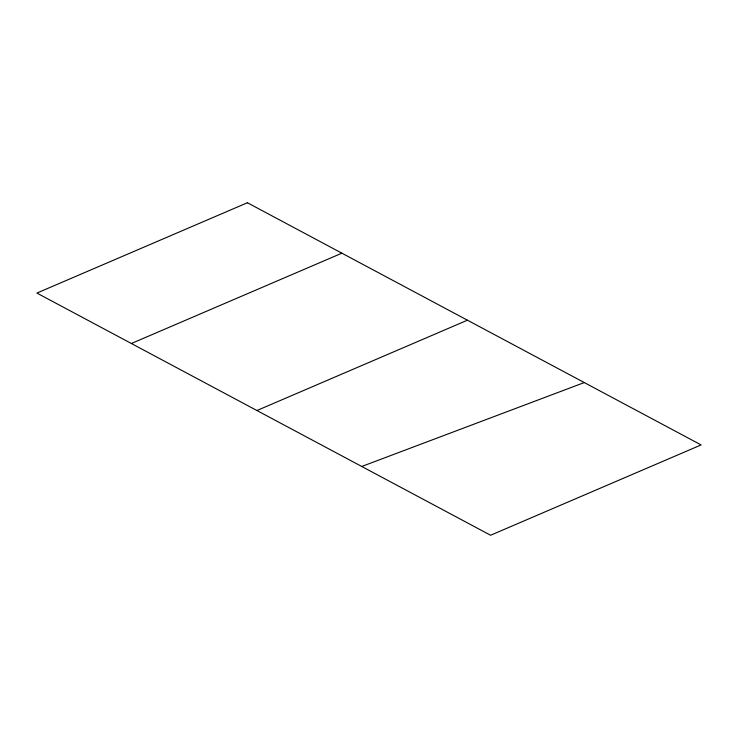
<?xml version="1.0" encoding="UTF-8"?>
<svg xmlns="http://www.w3.org/2000/svg" width="738" height="738" viewBox="0 0 738 738"><rect width="100%" height="100%" fill="white"/><g stroke="black" fill="none" stroke-linecap="round" stroke-linejoin="round"><path stroke-width="1.11" d="M131.373 343.502L341.879 253.18M256.935 410.522L467.431 320.2M361.749 466.471L584.265 382.561M247.405 202.747L36.9 293.069L490.595 535.253L701.1 444.931L247.405 202.747"/></g></svg>
